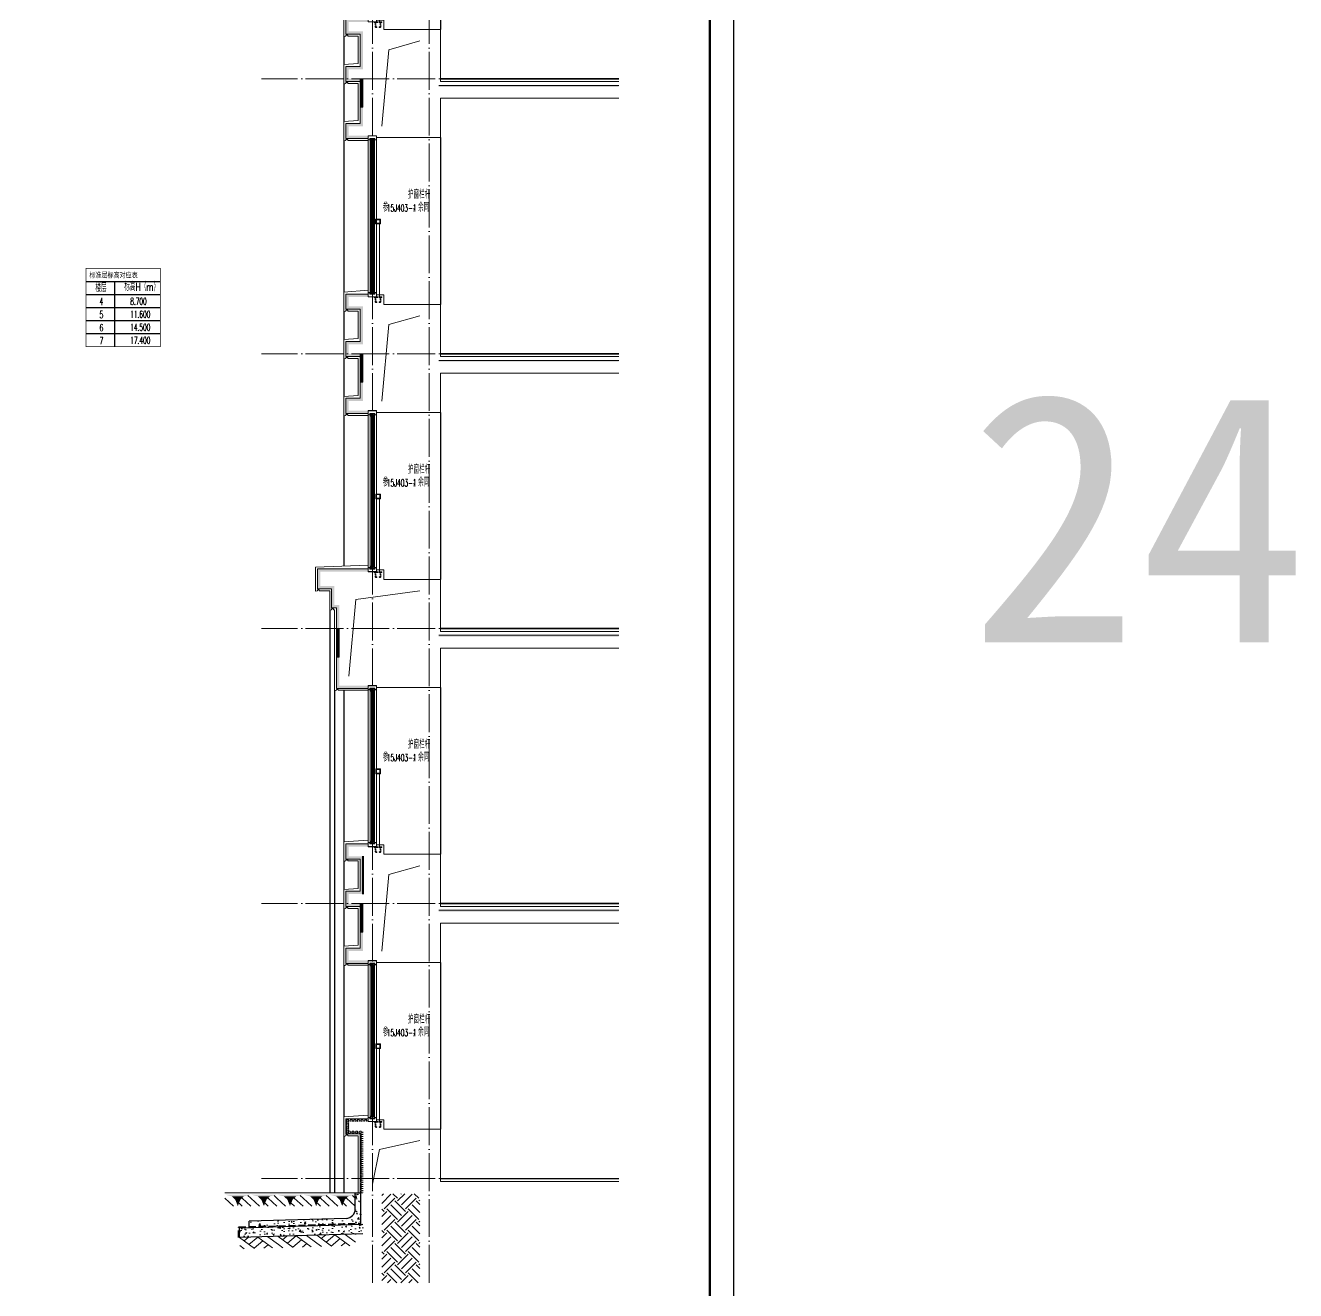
# Model space of a CAD drawing. Extents: x -518115 to 790560, y -210384 to 1628073.
# Drawn here: x 547512 to 560907, y -169625 to -156280 of the extents above; entities that cross this region are included whole.
import ezdxf

# ---------------------------------------------------------------- set-up
doc = ezdxf.new("R2010")
doc.units = 0
doc.header["$LTSCALE"] = 1000
doc.header["$MEASUREMENT"] = 0
doc.linetypes.add('DASH', pattern=[0.35, 0.25, -0.1])
doc.linetypes.add('DOTE', pattern=[2.42, 2, -0.2, 0.02, -0.2])
for name, color, linetype in [('C-Sheet-图框', 101, 'Continuous'), ('COLUMN', 9, 'Continuous'), ('DIM_SYMB', 3, 'Continuous'), ('PUB_TEXT', 4, 'Continuous'), ('图框', 140, 'Continuous'), ('看线', 251, 'Continuous'), ('立面-看线', 251, 'Continuous')]:
    doc.layers.add(name, color=color, linetype=linetype)
for name, color, linetype, lineweight in [('DOTE', 19, 'DOTE', 9), ('PUB_HATCH', 8, 'Continuous', 9), ('S_WINDOW', 144, 'Continuous', 15), ('WALL', 9, 'Continuous', 40), ('内粉刷', 37, 'Continuous', 9), ('填充', 251, 'Continuous', 5), ('立面-中轮廓线', 213, 'Continuous', 35), ('立面-栏杆', 105, 'Continuous', 15), ('立面-洞口示意', 152, 'Continuous', 13), ('粉刷', 251, 'Continuous', 9), ('细细', 250, 'Continuous', 0)]:
    doc.layers.add(name, color=color, linetype=linetype, lineweight=lineweight)
doc.layers.add('yichutu', color=7, linetype='Continuous', true_color=0xffffff, plot=False)
doc.styles.add('_TCH_DIM', font='SIMPLEX.shx', dxfattribs={"width": 0.7, "bigfont": 'GBCBIG.shx'})
doc.styles.add('C', font='')
doc.styles.add('宋体', font='', dxfattribs={"height": 50})
doc.styles.get('C').set_extended_font_data('SimHei')
doc.styles.get('宋体').set_extended_font_data('SimSun')
pattern_1 = [(315, (-1092889.3176, -488431.8362), (-1.767766953, -1.767766953), []), (315, (-1092888.139, -488431.8362), (-1.767766953, -1.767766953), [])]
pattern_2 = [(315, (-1092889.3176, -490170.0743), (-1.767766953, -1.767766953), []), (315, (-1092888.139, -490170.0743), (-1.767766953, -1.767766953), [])]
pattern_3 = [(50, (28072.99, 249033.25), (143.452037, -12.550427), [15, -165]), (355, (28072.99, 249033.25), (-27.750267, 150.438427), [12, -132]), (100.4514, (28084.94, 249032.2), (115.701876, 137.88791), [12.74804, -140.22842]), (46.1842, (28072.99, 249073.25), (213.44821, -33.1038), [22.5, -247.5]), (96.6356, (28090.77, 249070.5), (186.93254, 194.82357), [19.12206, -210.3426]), (351.1842, (28072.99, 249073.25), (186.93239, 194.82372), [18, -198]), (21, (28092.99, 249063.25), (119.38141, -80.52378), [15, -165]), (326, (28092.99, 249063.25), (48.663066, 145.03001), [12, -132]), (71.4514, (28102.93, 249056.54), (168.044526, 64.5061), [12.74804, -140.22842]), (37.5, (28072.986, 249033.25), (2.431971, 66.578771), [0, -130.4, 0, -134, 0, -132.5]), (7.5, (28072.986, 249033.25), (52.613907, 78.882342), [0, -76.4, 0, -127.4, 0, -50.5]), (327.5, (28028.386, 249033.25), (106.764487, -4.510974), [0, -50, 0, -156, 0, -207]), (317.5, (28008.39, 249033.25), (116.637234, 20.020996), [0, -65, 0, -103.6, 0, -147])]

# ---------------------------------------------------------------- blocks, each defined once
blk = doc.blocks.new('A$C1F6240CC')
at = {"layer": 'PUB_HATCH'}
h = blk.add_hatch(dxfattribs=at)
h.set_pattern_fill('DOTS', color=251, scale=2, style=0)
h.set_pattern_definition([(0, (-2e-08, -300), (1.5875, 3.175), [0, -3.175])])
h.paths.add_polyline_path([(-30, -300), (0, -300), (0, -50), (0, 0), (0, 0), (0, 0), (-30, 0)])
at = {"layer": 'PUB_HATCH', "color": 5}
blk.add_lwpolyline([(0, 0), (-30, 0), (-30, -300), (0, -300)], close=True, dxfattribs=at)
blk = doc.blocks.new('yct-1051-594-26275-14850-25-1002.0')
at = {"layer": 'yichutu', "color": 7, "true_color": 0xffffff}
blk.add_lwpolyline([(0, 0), (0, 14850), (26275, 14850), (26275, 0)], close=True, dxfattribs=at)
blk = doc.blocks.new('A$C164D20CD')
at = {"layer": '立面-栏杆'}
for p, q in [((-55, 0), (-55, 770)), ((-25, 770), (-25, 0))]:
    blk.add_line(p, q, dxfattribs=at)
at = {"layer": '立面-栏杆', "linetype": 'DASH', "ltscale": 0.1}
for p, q in [((0, 0), (-80, 0)), ((-80, 0), (-80, -7)), ((0, -7), (0, 0)), ((-80, -7), (-70, -7)), ((-70, -7), (-70, -51)), ((-62, -7), (-18, -7)), ((-62, -51), (-62, -7)), ((-55, -53), (-61, -53)), ((-61, -60), (-55, -60)), ((-53, -57), (-53, -56)), ((-27, -56), (-27, -57)), ((-19, -53), (-25, -53)), ((-25, -60), (-19, -60)), ((-18, -7), (-18, -51)), ((-10, -7), (0, -7)), ((-10, -51), (-10, -7))]:
    blk.add_line(p, q, dxfattribs=at)
at = {"layer": '立面-栏杆'}
for points in [[(-15, 820), (-65, 820), (-65, 770), (-15, 770)], [(-21, 814), (-59, 814), (-59, 776), (-21, 776)]]:
    blk.add_lwpolyline(points, close=True, dxfattribs=at)
at = {"layer": '立面-栏杆', "linetype": 'DASH', "ltscale": 0.1}
for centre, major_axis, start_param, end_param in [((-61, -51), (6.36, 6.36), 2.356194, 3.926991), ((-61, -51), (1.27, 1.27), 2.356194, 3.926991), ((-55, -56), (1.91, 1.91), 5.497787, 7.068583), ((-55, -57), (1.91, 1.91), 3.926991, 5.497787), ((-25, -56), (1.91, 1.91), 0.785398, 2.356194), ((-23, -55), (3.53, 3.53), 2.748894, 3.534292), ((-19, -51), (-6.36, 6.36), 2.356194, 3.926991), ((-19, -51), (-1.27, 1.27), 2.356194, 3.926991)]:
    blk.add_ellipse(centre, major_axis=major_axis, ratio=1, start_param=start_param, end_param=end_param, dxfattribs=at)
blk = doc.blocks.new('GFDDDDRG')
at = {"layer": '图框'}
blk.add_lwpolyline([(923310, -107437), (923310, -159999), (893610, -159999), (893610, -107437)], close=True, dxfattribs=at)
blk.add_lwpolyline([(923310, -107437), (923310, -159999), (893610, -159999), (893610, -107437)], close=True, dxfattribs=at)
at = {"layer": '图框', "const_width": 50}
blk.add_lwpolyline([(894110, -159499), (922810, -159499), (922810, -108687), (894110, -108687)], close=True, dxfattribs=at)
blk = doc.blocks.new('A$C008776C7')
at = {"layer": '细细'}
h = blk.add_hatch(dxfattribs=at)
h.set_pattern_fill('金属', color=256, style=0)
h.set_pattern_definition(pattern_1)
h.paths.add_polyline_path([(0, 1655), (20, 1655), (20, 1669), (70, 1669), (70, 1655), (90, 1655), (90, 1700), (0, 1700)])
h.paths.add_polyline_path([(18, 1671), (18, 1657), (2, 1657), (2, 1698), (88, 1698), (88, 1657), (72, 1657), (72, 1671)], flags=16)
h = blk.add_hatch(dxfattribs=at)
h.set_pattern_fill('金属', color=256, style=0)
h.set_pattern_definition(pattern_1)
h.paths.add_polyline_path([(68, 1667), (68, 1642), (56, 1642), (56, 1652), (34, 1652), (34, 1642), (22, 1642), (22, 1667)])
h.paths.add_polyline_path([(24, 1665), (24, 1644), (32, 1644), (32, 1654), (58, 1654), (58, 1644), (66, 1644), (66, 1665)], flags=16)
h = blk.add_hatch(color=256, dxfattribs=at)
edge = h.paths.add_edge_path()
edge.add_line((40, 1652), (40, 1640))
edge.add_arc((45, 1631), 9.44, 61.5175, 118.4825, ccw=False)
edge.add_line((50, 1640), (50, 1652))
edge.add_arc((45, 1660), 9.44, 241.5175, 298.4825, ccw=False)
h = blk.add_hatch(dxfattribs=at)
h.set_pattern_fill('金属', color=256, style=0)
h.set_pattern_definition(pattern_2)
h.paths.add_polyline_path([(0, 45), (20, 45), (20, 31), (70, 31), (70, 45), (90, 45), (90, 0), (0, 0)])
h.paths.add_polyline_path([(18, 29), (18, 43), (2, 43), (2, 2), (88, 2), (88, 43), (72, 43), (72, 29)], flags=16)
h = blk.add_hatch(dxfattribs=at)
h.set_pattern_fill('金属', color=256, style=0)
h.set_pattern_definition(pattern_2)
h.paths.add_polyline_path([(68, 33), (68, 58), (56, 58), (56, 48), (34, 48), (34, 58), (22, 58), (22, 33)])
h.paths.add_polyline_path([(24, 35), (24, 56), (32, 56), (32, 46), (58, 46), (58, 56), (66, 56), (66, 35)], flags=16)
h = blk.add_hatch(color=256, dxfattribs=at)
edge = h.paths.add_edge_path()
edge.add_line((40, 48), (40, 60))
edge.add_arc((45, 69), 9.44, 241.5175, 298.4825)
edge.add_line((50, 60), (50, 48))
edge.add_arc((45, 40), 9.44, 61.5175, 118.4825)
at = {"layer": 'S_WINDOW'}
for p, q in [((0, 45), (0, 1655)), ((22, 58), (22, 1642)), ((68, 58), (68, 1642)), ((90, 45), (90, 1655))]:
    blk.add_line(p, q, dxfattribs=at)
for points in [[(90, 1700), (90, 1655), (70, 1655), (70, 1669), (20, 1669), (20, 1655), (0, 1655), (0, 1700)], [(88, 1698), (88, 1657), (72, 1657), (72, 1671), (18, 1671), (18, 1657), (2, 1657), (2, 1698)], [(68, 1667), (68, 1642), (56, 1642), (56, 1652), (34, 1652), (34, 1642), (22, 1642), (22, 1667)], [(66, 1665), (66, 1644), (58, 1644), (58, 1654), (32, 1654), (32, 1644), (24, 1644), (24, 1665)], [(90, 0), (90, 45), (70, 45), (70, 31), (20, 31), (20, 45), (0, 45), (0, 0)], [(88, 2), (88, 43), (72, 43), (72, 29), (18, 29), (18, 43), (2, 43), (2, 2)], [(68, 33), (68, 58), (56, 58), (56, 48), (34, 48), (34, 58), (22, 58), (22, 33)], [(66, 35), (66, 56), (58, 56), (58, 46), (32, 46), (32, 56), (24, 56), (24, 35)]]:
    blk.add_lwpolyline(points, close=True, dxfattribs=at)
at = {"layer": '细细'}
for points in [[(34, 1642), (34, 58)], [(40, 60), (40, 1652)], [(50, 60), (50, 1652)], [(56, 1642), (56, 58)]]:
    blk.add_lwpolyline(points, dxfattribs=at)
for points in [[(40, 1652), (40, 1640, -0.253805), (50, 1640), (50, 1652, -0.253805)], [(40, 48), (40, 60, 0.253805), (50, 60), (50, 48, 0.253805)]]:
    blk.add_lwpolyline(points, format="xyb", close=True, dxfattribs=at)
blk = doc.blocks.new('A$C02E370A9')
at = {"layer": 'PUB_TEXT', "style": '_TCH_DIM'}
for s, height, width, p in [('护窗栏杆', 84.4, 0.7, (290, 216)), ('参', 84.4, 0.7, (25, 81)), ('15J403-1', 74.4, 0.494118, (68, 81)), ('，余同', 84.4, 0.7, (338, 81))]:
    blk.add_text(s, height=height, dxfattribs=dict(at, width=width)).set_placement(p)
blk = doc.blocks.new('GFGDGDGDGR')
at = {"layer": 'PUB_HATCH'}
h = blk.add_hatch(dxfattribs=at)
h.set_pattern_fill('HONEY', color=256, scale=8, style=0)
h.set_pattern_definition([(0, (890824.963, -105961.315), (19.05, 10.99852), [12.7, -25.4]), (120, (890824.963, -105961.315), (-19.0499977, 10.998524), [12.7, -25.4]), (60, (890824.963, -105961.315), (2.3e-06, 21.997044), [-25.4, 12.7])])
h.paths.add_polyline_path([(845749, -58047), (845599, -58047), (845599, -57947), (845749, -57947), (845749, -57547), (845599, -57547), (845599, -57447), (845804, -57447), (845804, -57417), (845569, -57417), (845569, -57577), (845719, -57577), (845719, -57677), (845719, -57917), (845569, -57917), (845569, -58077), (845719, -58077), (845719, -58517), (845569, -58517), (845569, -58677), (845804, -58677), (845804, -58647), (845599, -58647), (845599, -58547), (845749, -58547)])
at = {"layer": '立面-看线'}
h = blk.add_hatch(dxfattribs=at)
h.set_pattern_fill('HONEY', color=256, scale=7)
h.set_pattern_definition([(0, (45296.221, -443493.767), (16.66875, 9.623705), [11.1125, -22.225]), (120, (45296.221, -443493.767), (-16.66874801, 9.62370845), [11.1125, -22.225]), (60, (45296.221, -443493.767), (1.99e-06, 19.24741345), [-22.225, 11.1125])])
h.paths.add_polyline_path([(848448, -58117), (846549, -58117), (846549, -58132), (848448, -58132)])
at = {"layer": 'PUB_HATCH', "color": 215, "true_color": 0xa953a0}
blk.add_line((846549, -58117), (848448, -58117), dxfattribs=at)
blk.add_lwpolyline([(845804, -57417), (845569, -57417), (845569, -57577), (845719, -57577), (845719, -57677), (845719, -57677), (845719, -57917), (845569, -57917), (845569, -58077), (845719, -58077), (845719, -58517), (845569, -58517), (845569, -58677), (845804, -58677)], dxfattribs=at)
at = {"layer": '内粉刷'}
for points in [[(845804, -57377), (845549, -57397), (845549, -57597)], [(845894, -57427), (845969, -57427), (845969, -57527), (846569, -57527), (846569, -58077)], [(845589, -57597), (845589, -57587), (845569, -57587), (845569, -57597), (845549, -57602), (845549, -57597)], [(845589, -57597), (845699, -57597), (845699, -57697), (845699, -57697), (845699, -57887), (845549, -57897), (845549, -58097)], [(845589, -58097), (845589, -58087), (845569, -58087), (845569, -58097), (845549, -58102), (845549, -58097)], [(845589, -58097), (845699, -58097), (845699, -58487), (845549, -58497), (845549, -58697)], [(848448, -58077), (846569, -58077)], [(845894, -58667), (846569, -58667), (846569, -58252), (848448, -58252)], [(845589, -58697), (845589, -58687), (845569, -58687), (845569, -58697), (845549, -58702), (845549, -58697)], [(845589, -58697), (845804, -58697)]]:
    blk.add_lwpolyline(points, dxfattribs=at)
at = {"layer": '看线'}
for p, q in [((845549, -55799), (845549, -57397)), ((846569, -55767), (846569, -57527)), ((845549, -57597), (845549, -57897)), ((845549, -58097), (845549, -58497))]:
    blk.add_line(p, q, dxfattribs=at)
at = {"layer": '看线', "color": 32}
for p, q in [((848448, -58047), (846569, -58047)), ((846569, -58047), (848448, -58047))]:
    blk.add_line(p, q, dxfattribs=at)
at = {"layer": '立面-洞口示意'}
blk.add_lwpolyline([(845949, -58547), (846024, -57740), (846349, -57647)], dxfattribs=at)
for name, p in [('A$C008776C7', (845804, -57447)), ('A$C02E370A9', (845934, -56627)), ('A$C164D20CD', (845949, -57447))]:
    blk.add_blockref(name, p)
blk = doc.blocks.new('$LinePat$素土夯实')
at = {"color": 0}
for p, q in [((0, -210), (210, 0)), ((120, -300), (420, 0)), ((420, 0), (608, -188)), ((495, -300), (795, 0)), ((615, 0), (705, -90)), ((210, -210), (300, -300)), ((315, -105), (502, -293)), ((705, -300), (795, -210))]:
    blk.add_line(p, q, dxfattribs=at)
blk = doc.blocks.new('$LinePat$自然土壤')
at = {"color": 0}
for p, q in [((0, -90), (71, -19)), ((0, -300), (211, -89)), ((210, -300), (286, -224)), ((420, -300), (630, -90))]:
    blk.add_line(p, q, dxfattribs=at)
for points in [[(0, 0), (630, 0), (168, -45), (462, -45)], [(168, -45), (462, -45), (252, -132), (378, -132)], [(252, -132), (378, -132), (315, -300)]]:
    blk.add_solid(points, dxfattribs=at)
blk = doc.blocks.new('sanshui')
at = {"layer": '粉刷'}
h = blk.add_hatch(dxfattribs=at)
h.set_pattern_fill('混凝土', color=256, scale=20)
h.set_pattern_definition(pattern_3)
edge = h.paths.add_edge_path()
edge.add_line((346318, 427330), (346258, 427330))
edge.add_line((346258, 427330), (346258, 427160))
edge.add_arc((346158, 427160), 100, 271.7184, 360, ccw=False)
edge.add_line((346161, 427060), (345138, 427030))
edge.add_line((345138, 427030), (345138, 426970))
edge.add_line((345138, 426970), (346318, 427005))
edge.add_line((346318, 427005), (346318, 427330))
h = blk.add_hatch(dxfattribs=at)
h.set_pattern_fill('混凝土', color=256, scale=20)
h.set_pattern_definition(pattern_3)
h.paths.add_polyline_path([(346338, 426896), (346338, 426996), (345038, 426957), (345038, 426857)])
at = {"layer": 'COLUMN'}
for p, q in [((346258, 427330), (346318, 427330)), ((346258, 427160), (346258, 427330)), ((346318, 426995), (346318, 427330)), ((346161, 427060), (345138, 427030)), ((345138, 426960), (345138, 427030)), ((346338, 426996), (345038, 426957)), ((345038, 426857), (345038, 426957)), ((346338, 426896), (345038, 426857))]:
    blk.add_line(p, q, dxfattribs=at)
blk.add_arc((346158, 427160), 100, 271.7184, 0, dxfattribs=at)
at = {"layer": '立面-中轮廓线', "linetype": 'DASH', "ltscale": 0.3}
blk.add_lwpolyline([(345028, 426857), (345028, 426966), (346318, 427005)], dxfattribs=at)
at = {"layer": '粉刷'}
blk.add_line((344881, 427330), (346258, 427330), dxfattribs=at)
at = {"layer": '粉刷', "yscale": 0.4, "zscale": 0.4}
for name, p, xscale, rotation in [('$LinePat$自然土壤', (345157, 427310), -0.4369306507241237, 359.9999999999903), ('$LinePat$自然土壤', (345432, 427310), -0.4369306507241237, 359.9999999999903), ('$LinePat$自然土壤', (345707, 427310), -0.4369306507241237, 359.9999999999903), ('$LinePat$自然土壤', (345983, 427310), -0.4369306507241237, 359.9999999999903), ('$LinePat$自然土壤', (346258, 427310), -0.4369306507241237, 359.9999999999903), ('$LinePat$素土夯实', (345444, 426869), -0.5117605352322558, 1.718358001643932), ('$LinePat$素土夯实', (345851, 426881), -0.5117605352322558, 1.718358001643932), ('$LinePat$素土夯实', (346258, 426893), -0.5117605352322558, 1.718358001643932)]:
    blk.add_blockref(name, p, dxfattribs=dict(at, xscale=xscale, rotation=rotation))

msp = doc.modelspace()

# ---------------------------------------------------------------- hatches: boundary and pattern name
at = {"layer": 'PUB_HATCH'}
h = msp.add_hatch(dxfattribs=at)
h.set_pattern_fill('HONEY', color=256, scale=8, style=0)
h.set_pattern_definition([(0, (-294861.04, -98796.217), (19.05, 10.99852), [12.7, -25.4]), (120, (-294861.04, -98796.217), (-19.04999772, 10.99852394), [12.7, -25.4]), (60, (-294861.04, -98796.217), (2.28e-06, 21.99704394), [-25.4, 12.7])])
h.paths.add_polyline_path([(551125.9, -163273), (551125.9, -163243), (550820.9, -163243), (550820.9, -162393), (550770.9, -162393), (550770.9, -162193), (550620.9, -162193), (550620.9, -162043), (551125.9, -162043), (551125.9, -162013), (550590.9, -162013), (550590.9, -162223), (550740.9, -162223), (550740.9, -162423), (550790.9, -162423), (550790.9, -163273)])
h = msp.add_hatch(dxfattribs=at)
h.set_pattern_fill('HONEY', color=256, scale=8, style=0)
h.set_pattern_definition([(0, (596146.355, -213457.532), (19.05, 10.99852), [12.7, -25.4]), (120, (596146.355, -213457.532), (-19.0499977, 10.998524), [12.7, -25.4]), (60, (596146.355, -213457.532), (2.3e-06, 21.997044), [-25.4, 12.7])])
h.paths.add_polyline_path([(551070.9, -165543), (550920.9, -165543), (550920.9, -165443), (551070.9, -165443), (551070.9, -165043), (550920.9, -165043), (550920.9, -164943), (551125.9, -164943), (551125.9, -164913), (550890.9, -164913), (550890.9, -165073), (551040.9, -165073), (551040.9, -165173), (551040.9, -165413), (550890.9, -165413), (550890.9, -165573), (551040.9, -165573), (551040.9, -166013), (550890.9, -166013), (550890.9, -166173), (551125.9, -166173), (551125.9, -166143), (550920.9, -166143), (550920.9, -166043), (551070.9, -166043)])
h = msp.add_hatch(dxfattribs=at)
h.set_pattern_fill('HONEY', color=256, scale=8, style=0)
h.set_pattern_definition([(0, (-282533.981, -98796.217), (19.05, 10.99852), [12.7, -25.4]), (120, (-282533.981, -98796.217), (-19.04999772, 10.99852394), [12.7, -25.4]), (60, (-282533.981, -98796.217), (2.28e-06, 21.99704394), [-25.4, 12.7])])
h.paths.add_polyline_path([(551040.9, -168593), (551070.9, -168593), (551070.9, -167943), (550920.9, -167943), (550920.9, -167843), (551125.9, -167843), (551125.9, -167813), (550890.9, -167813), (550890.9, -167973), (551040.9, -167973)])
at = {"layer": '填充'}
h = msp.add_hatch(dxfattribs=at)
h.set_pattern_fill('EARTH', color=250, scale=50, angle=45, style=0)
h.set_pattern_definition([(45, (-563827.42, -624736.4), (0, 224.506403), [158.75, -158.75]), (45, (-563869.52, -624694.31), (0, 224.506403), [158.75, -158.75]), (45, (-563911.61, -624652.21), (0, 224.506403), [158.75, -158.75]), (135, (-563911.61, -624624.15), (-224.506403, 0), [158.75, -158.75]), (135, (-563869.52, -624582.06), (-224.506403, 0), [158.75, -158.75]), (135, (-563827.42, -624539.96), (-224.506403, 0), [158.75, -158.75])])
h.paths.add_polyline_path([(551670.9, -169543), (551670.9, -168603), (551270.9, -168603), (551270.9, -169543)])
at = {"layer": '立面-看线'}
h = msp.add_hatch(dxfattribs=at)
h.set_pattern_fill('HONEY', color=256, scale=7)
h.set_pattern_definition([(0, (-249382.388, -548089.9845), (16.66875, 9.623705), [11.1125, -22.225]), (120, (-249382.388, -548089.9845), (-16.66874801, 9.62370845), [11.1125, -22.225]), (60, (-249382.388, -548089.9845), (1.99e-06, 19.24741345), [-22.225, 11.1125])])
h.paths.add_polyline_path([(553769.4, -162713), (551870.9, -162713), (551870.9, -162728), (553769.4, -162728)])
h = msp.add_hatch(dxfattribs=at)
h.set_pattern_fill('HONEY', color=256, scale=7)
h.set_pattern_definition([(0, (-249382.388, -550989.9845), (16.66875, 9.623705), [11.1125, -22.225]), (120, (-249382.388, -550989.9845), (-16.66874801, 9.62370845), [11.1125, -22.225]), (60, (-249382.388, -550989.9845), (1.99e-06, 19.24741345), [-22.225, 11.1125])])
h.paths.add_polyline_path([(553769.4, -165613), (551870.9, -165613), (551870.9, -165628), (553769.4, -165628)])

# ---------------------------------------------------------------- linework, layer by layer
at = {"layer": 'C-Sheet-图框', "color": 0}
for p, q in [((548150.8, -158980.5), (548933.6, -158980.5)), ((548150.8, -158980.5), (548933.6, -158980.5)), ((548451.1, -158980.5), (548451.1, -159668)), ((548150.8, -159118), (548933.6, -159118)), ((548150.8, -159255.5), (548933.6, -159255.5)), ((548150.8, -159393), (548933.6, -159393)), ((548150.8, -159530.5), (548933.6, -159530.5))]:
    msp.add_line(p, q, dxfattribs=at)
at = {"layer": 'C-Sheet-图框', "color": 0, "const_width": 6}
msp.add_lwpolyline([(548150.8, -159668), (548933.6, -159668), (548933.6, -158843), (548150.8, -158843)], close=True, dxfattribs=at)
at = {"layer": 'DOTE', "linetype": 'DOTE', "ltscale": 0.2}
for p, q in [((551170.9, -169543), (551170.9, -149943)), ((551770.9, -169543), (551770.9, -149943)), ((553769.4, -156843), (550000.7, -156843)), ((553769.4, -159743), (550000.7, -159743)), ((553769.4, -162643), (550000.7, -162643)), ((553769.4, -165543), (550000.7, -165543)), ((553769.4, -168443), (550000.7, -168443))]:
    msp.add_line(p, q, dxfattribs=at)
at = {"layer": 'PUB_HATCH', "color": 215, "true_color": 0xa953a0}
for p, q in [((551870.9, -162713), (553769.4, -162713)), ((551870.9, -165613), (553769.4, -165613))]:
    msp.add_line(p, q, dxfattribs=at)
for points in [[(551125.9, -162013), (550590.9, -162013), (550590.9, -162223), (550740.9, -162223), (550740.9, -162423), (550790.9, -162423), (550790.9, -163273), (551125.9, -163273)], [(551125.9, -164913), (550890.9, -164913), (550890.9, -165073), (551040.9, -165073), (551040.9, -165173), (551040.9, -165173), (551040.9, -165413), (550890.9, -165413), (550890.9, -165573), (551040.9, -165573), (551040.9, -166013), (550890.9, -166013), (550890.9, -166173), (551125.9, -166173)], [(551125.9, -167813), (550890.9, -167813), (550890.9, -167973), (551040.9, -167973), (551040.9, -168593)]]:
    msp.add_lwpolyline(points, dxfattribs=at)
at = {"layer": 'WALL'}
msp.add_line((551070.9, -165043), (551070.9, -165443), dxfattribs=at)
at = {"layer": '内粉刷'}
for points in [[(551125.9, -161973), (550570.9, -161993), (550570.9, -162243)], [(551215.9, -162023), (551290.9, -162023), (551290.9, -162123), (551890.9, -162123), (551890.9, -162673)], [(550610.9, -162243), (550610.9, -162233), (550590.9, -162233), (550590.9, -162243), (550570.9, -162248), (550570.9, -162243)], [(550610.9, -162243), (550720.9, -162243), (550720.9, -162443)], [(550760.9, -162443), (550760.9, -162433), (550740.9, -162433), (550740.9, -162443), (550720.9, -162448), (550720.9, -162443)], [(550760.9, -162443), (550770.9, -162443), (550770.9, -163293)], [(553769.4, -162673), (551890.9, -162673)], [(551215.9, -163263), (551890.9, -163263), (551890.9, -162848), (553769.4, -162848)], [(550810.9, -163293), (550810.9, -163283), (550790.9, -163283), (550790.9, -163293), (550770.9, -163298), (550770.9, -163293)], [(550810.9, -163293), (551125.9, -163293)], [(551125.9, -164873), (550870.9, -164893), (550870.9, -165093)], [(551215.9, -164923), (551290.9, -164923), (551290.9, -165023), (551890.9, -165023), (551890.9, -165573)], [(550910.9, -165093), (550910.9, -165083), (550890.9, -165083), (550890.9, -165093), (550870.9, -165098), (550870.9, -165093)], [(550910.9, -165093), (551020.9, -165093), (551020.9, -165193), (551020.9, -165193), (551020.9, -165383), (550870.9, -165393), (550870.9, -165593)], [(550910.9, -165593), (550910.9, -165583), (550890.9, -165583), (550890.9, -165593), (550870.9, -165598), (550870.9, -165593)], [(550910.9, -165593), (551020.9, -165593), (551020.9, -165983), (550870.9, -165993), (550870.9, -166193)], [(553769.4, -165573), (551890.9, -165573)], [(551215.9, -166163), (551890.9, -166163), (551890.9, -165748), (553769.4, -165748)], [(550910.9, -166193), (550910.9, -166183), (550890.9, -166183), (550890.9, -166193), (550870.9, -166198), (550870.9, -166193)], [(550910.9, -166193), (551125.9, -166193)], [(551125.9, -167773), (550870.9, -167793), (550870.9, -167993)], [(551215.9, -167823), (551290.9, -167823), (551290.9, -167923), (551890.9, -167923), (551890.9, -168473)], [(550910.9, -167993), (550910.9, -167983), (550890.9, -167983), (550890.9, -167993), (550870.9, -167998), (550870.9, -167993)], [(550910.9, -167993), (551020.9, -167993), (551020.9, -168593)], [(553769.4, -168473), (551890.9, -168473)]]:
    msp.add_lwpolyline(points, dxfattribs=at)
at = {"layer": '看线'}
for p, q in [((550870.9, -160393), (550870.9, -161982.2)), ((551890.9, -160363), (551890.9, -162123)), ((551890.9, -163263), (551890.9, -165023)), ((550870.9, -163293), (550870.9, -164893)), ((550870.9, -165093), (550870.9, -165393)), ((550870.9, -165593), (550870.9, -165993)), ((550870.9, -166193), (550870.9, -167793)), ((551890.9, -166163), (551890.9, -167923)), ((550870.9, -167995.5), (550870.9, -168593))]:
    msp.add_line(p, q, dxfattribs=at)
at = {"layer": '看线', "color": 252}
for p, q in [((550720.9, -162443), (550720.9, -168593)), ((550770.9, -163293), (550770.9, -168593))]:
    msp.add_line(p, q, dxfattribs=at)
at = {"layer": '看线', "color": 32}
for p, q in [((551890.9, -162643), (553769.4, -162643)), ((553769.4, -162643), (551890.9, -162643)), ((551890.9, -165543), (553769.4, -165543)), ((553769.4, -165543), (551890.9, -165543)), ((551890.9, -168443), (553769.4, -168443))]:
    msp.add_line(p, q, dxfattribs=at)
at = {"layer": '立面-洞口示意'}
for points in [[(550920.9, -163143), (550995.3, -162333.7), (551670.9, -162243)], [(551270.9, -166043), (551345, -165236.5), (551670.9, -165143)], [(551170.9, -168503), (551245, -168136.5), (551670.9, -168043)]]:
    msp.add_lwpolyline(points, dxfattribs=at)

# ---------------------------------------------------------------- block references
at = {"xscale": 0.5, "yscale": 0.5, "zscale": 0.5}
msp.add_blockref('GFDDDDRG', (93325.6, -93716.5), dxfattribs=at)
for name, p in [('GFGDGDGDGR', (-294678.6, -98796.2)), ('A$C1F6240CC', (551070.9, -156843)), ('GFGDGDGDGR', (-294678.6, -101696.2)), ('A$C1F6240CC', (551070.9, -159743)), ('A$C008776C7', (551125.9, -162043)), ('A$C02E370A9', (551255.9, -161223)), ('A$C164D20CD', (551270.9, -162043)), ('A$C1F6240CC', (550820.9, -162643)), ('A$C008776C7', (551125.9, -164943)), ('A$C02E370A9', (551255.9, -164123)), ('A$C164D20CD', (551270.9, -164943)), ('A$C1F6240CC', (551070.9, -165543)), ('A$C008776C7', (551125.9, -167843)), ('A$C02E370A9', (551255.9, -167023)), ('A$C164D20CD', (551270.9, -167843)), ('sanshui', (204732.7, -595922.7))]:
    msp.add_blockref(name, p)
at = {"layer": 'yichutu', "rotation": 270}
msp.add_blockref('yct-1051-594-26275-14850-25-1002.0', (540130.5, -147435), dxfattribs=at)

# ---------------------------------------------------------------- texts
at = {"layer": 'DIM_SYMB', "color": 6, "style": 'C'}
msp.add_text('24', height=2628.69, dxfattribs=at).set_placement((557462.6, -162787.9))
at = {"layer": 'PUB_TEXT', "color": 2, "style": '宋体', "width": 0.8}
msp.add_text('标准层标高对应表', height=56.96, dxfattribs=at).set_placement((548186.8, -158940.6))
at = {"layer": 'PUB_TEXT', "style": '_TCH_DIM'}
for s, height, width, p in [('标高H（m）', 84.4, 0.7, (548554.5, -159080)), ('楼层', 84.4, 0.7, (548249.9, -159091.1)), ('4', 74.4, 0.494118, (548294.2, -159229.2)), ('8.700', 74.38, 0.494118, (548617.6, -159227.3)), ('5', 74.4, 0.494118, (548294.2, -159366.7)), ('11.600', 74.38, 0.494118, (548617.6, -159364.8)), ('6', 74.4, 0.494118, (548294.2, -159504.2)), ('14.500', 74.38, 0.494118, (548617.6, -159502.3)), ('7', 74.4, 0.494118, (548294.2, -159641.7)), ('17.400', 74.38, 0.494118, (548617.6, -159639.8))]:
    msp.add_text(s, height=height, dxfattribs=dict(at, width=width)).set_placement(p)

doc.saveas('drawing.dxf')
